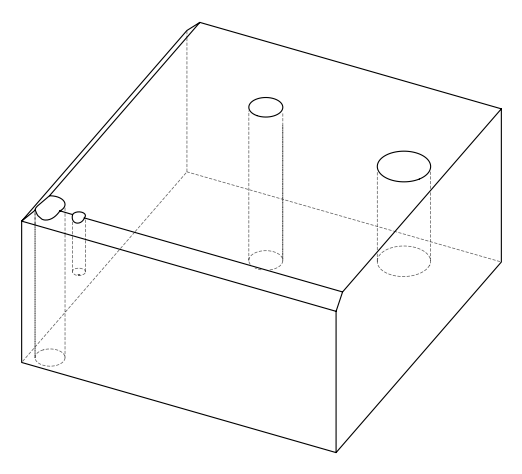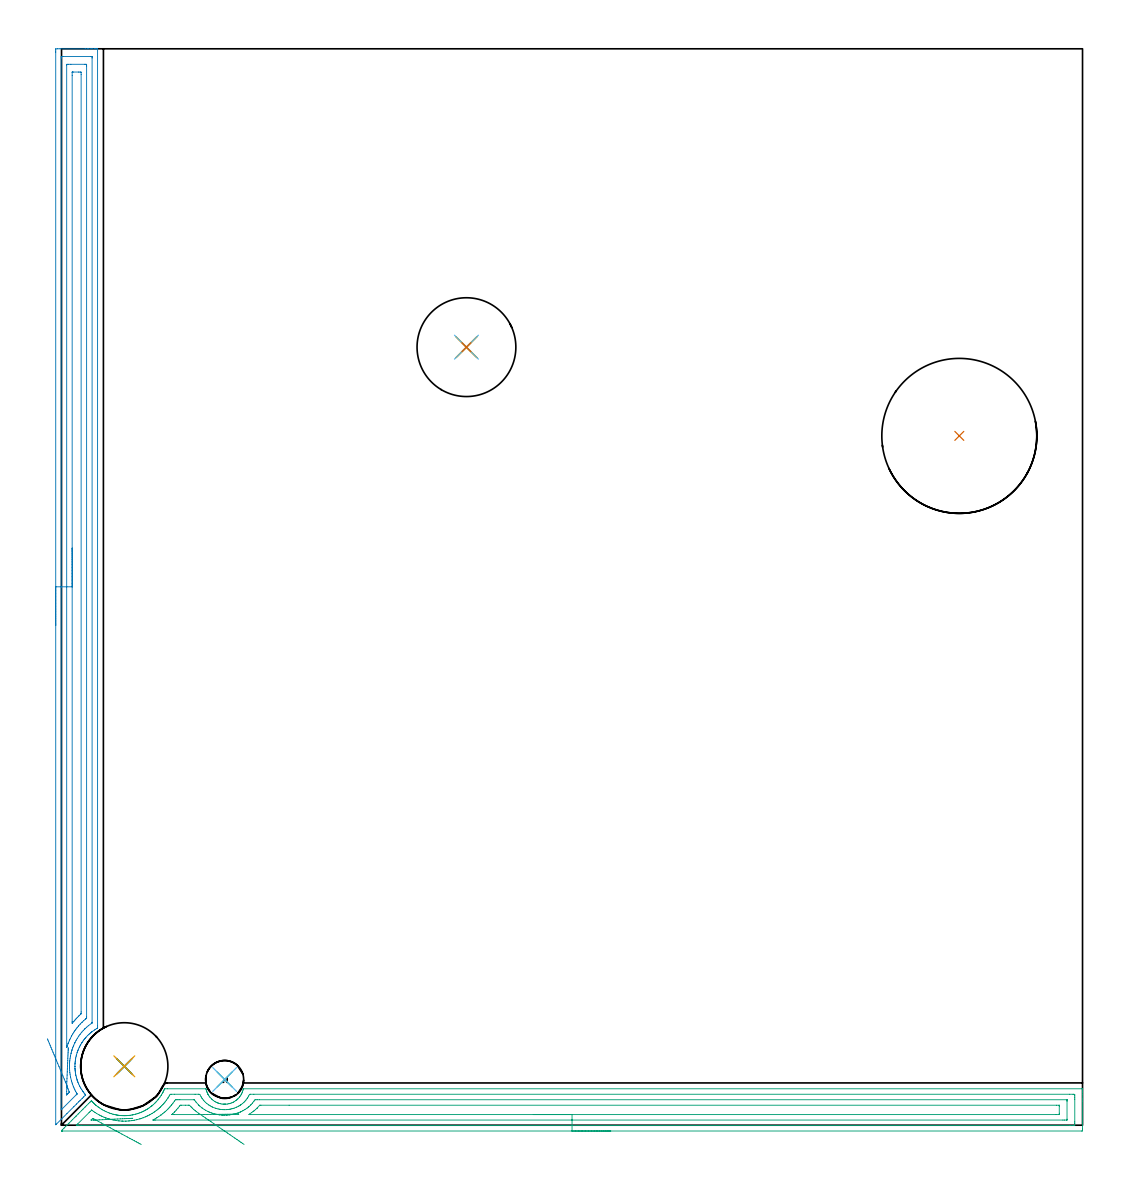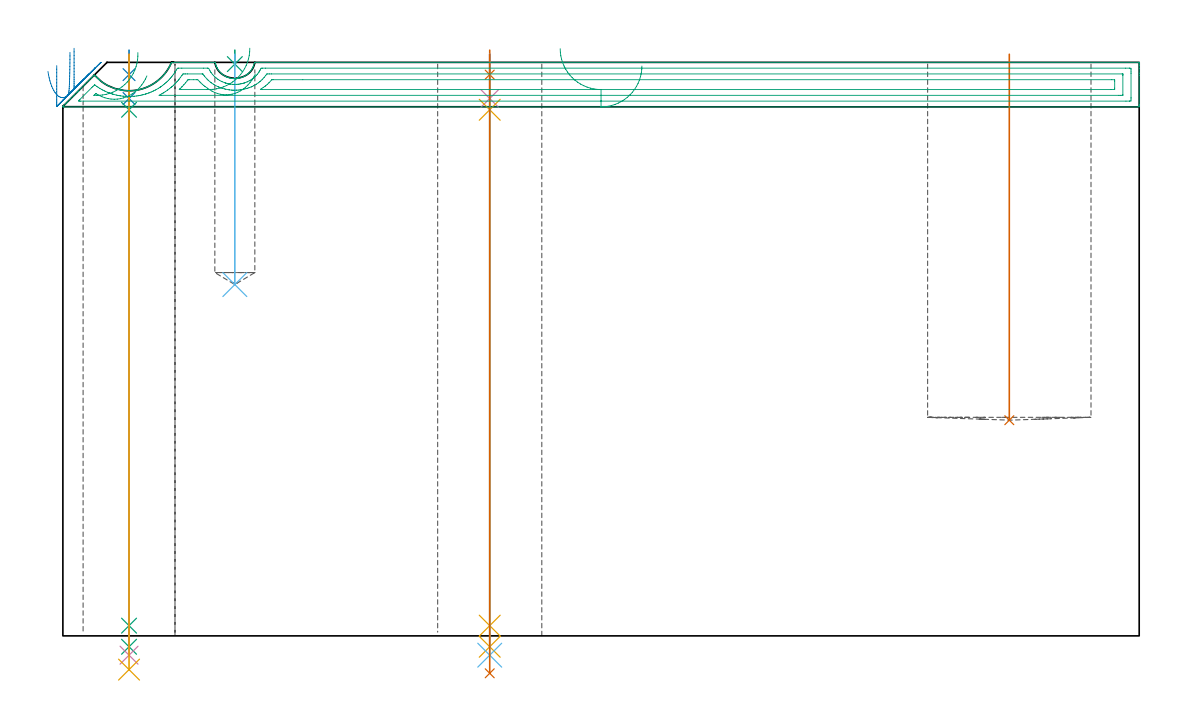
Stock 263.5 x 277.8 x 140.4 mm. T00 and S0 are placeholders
(PLAN: 15 operations, 11 tool changes, 21.9 min)
(1 SPOT_DRILL | STEP1HOLE | NXT0321_9005460120000 | 0.05 min | 184 mm3)
(2 SPOT_DRILL_1 | STEP1HOLE_1 | NXT0321_9005460120000 | 0.05 min | 183 mm3)
(3 SPOT_DRILL_2 | STEP1POCKET | NXT0321_9005460120000 | 0.03 min | 1 mm3)
(4 DRILL_BLIND_HOLE_INTO_CENTER | STEP1HOLE | NXT0301_030 | 0.04 min | 158 mm3)
(5 GUN_DRILL_THROUGH_HOLE | STEP1HOLE | UGT0307_001 | 0.63 min | 2574 mm3)
(6 SPADE_DRILL_TO_ENLARGE_THROUGH_HOLE | STEP1HOLE | UGT0306_005 | 0.59 min | 20242 mm3)
(7 DRILL_TO_ENLARGE_THROUGH_HOLE | STEP1HOLE | UGT0301_386 | 0.61 min | 48510 mm3)
(8 DRILL_BLIND_HOLE_INTO_CENTER_1 | STEP1HOLE_1 | NXT0301_030 | 0.04 min | 158 mm3)
(9 GUN_DRILL_THROUGH_HOLE_1 | STEP1HOLE_1 | UGT0307_001 | 0.62 min | 2571 mm3)
(10 SPADE_DRILL_TO_ENLARGE_THROUGH_HOLE_1 | STEP1HOLE_1 | UGT0306_005 | 0.59 min | 20240 mm3)
(11 DRILL_TO_ENLARGE_THROUGH_HOLE_1 | STEP1HOLE_1 | UGT0301_054 | 0.6 min | 32635 mm3)
(12 DRILL_BLIND_HOLE_INTO_CENTER_2 | STEP1POCKET | UGT0301_212 | 0.23 min | 3946 mm3)
(13 INDEXABLE_INSERT_DRILL_BLIND_HOLE_FROM_SOLID | STEP1POCKET_1 | NXT0302_035 | 0.36 min | 109462 mm3)
(14 AREA_MILL | FG_CHAMFER_SURFACE | UGT0205_001 | 8.94 min | 15999 mm3)
(15 AREA_MILL_1 | FG_CHAMFER_SURFACE_1 | UGT0205_001 | 8.55 min | 14899 mm3)
(TOOL NXT0321_9005460120000 | NC Spot Drill, 142deg, 12mm, Carbide, Uncoated | D12 PA142 FL30 Z2)
(TOOL NXT0301_030 | Carbide Drill 5.9mm [860.1-0590-018A1-MM 2214] | D5.9 PA140 FL28 Z2)
(TOOL UGT0307_001 | Gun Drill 5 mm | D5 PA130 FL24 Z1)
(TOOL UGT0306_005 | Spade Drill 14.5mm | D14.5 PA132 FL10 Z2)
(TOOL UGT0301_386 | Twist Drill 25.5 mm | D25.5 PA118 FL165 Z2)
(TOOL UGT0301_054 | Twist Drill 22.5 mm | D22.5 PA118 FL155 Z2)
(TOOL UGT0301_212 | Twist Drill 9.8 mm | D9.8 PA118 FL83 Z2)
(TOOL NXT0302_035 | Index. Insert Drill 40mm [880-D4000L40-05] | D40 PA176 FL200 Z2)
(TOOL UGT0205_001 | Chamfer Mill 20 x 3 x 45 deg. | D20 FL50 Z2)
(OP 1 SPOT_DRILL)
G17 G21 G94 G90
T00 M6
G54
G17 G0 G90 X104.5 Y200.8 S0 M3
G43 Z150.4 H0
G94 G81 G98 Z137.4 F250. R143.4
G80
M5
M2
(OP 2 SPOT_DRILL_1)
G17 G21 G94 G90
T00 M6
G54
G17 G0 G90 X16.2 Y15.2 S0 M3
G43 Z150.4 H0
G94 G81 G98 Z137.4 F250. R143.4
G80
M5
M2
(OP 3 SPOT_DRILL_2)
G17 G21 G94 G90
T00 M6
G54
G17 G0 G90 X42.1 Y11.8 S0 M3
G43 Z150.4 H0
G94 G81 G98 Z139.978 F250. R143.4
G80
M5
M2
(OP 4 DRILL_BLIND_HOLE_INTO_CENTER)
G17 G21 G94 G90
T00 M6
G54
G17 G0 G90 X104.5 Y200.8 S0 M3
G43 Z150.4 H1
G94 G81 G98 Z131.55 F250. R142.4
G80
M5
M2
(OP 5 GUN_DRILL_THROUGH_HOLE)
G17 G21 G94 G90
T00 M6
G54
G17 G0 G90 X104.5 Y200.8 M8
G43 Z150.4 H0
Z138.58
S716 M3
G94 G1 Z128.794 F125. M26
G4 X.084
Z2.5 F250.
G4 X.084
Z-2.666 F125.
G4 X.084
M5
M9
G0 Z138.58
Z150.4
M2
(OP 6 SPADE_DRILL_TO_ENLARGE_THROUGH_HOLE)
G17 G21 G94 G90
T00 M6
G54
G17 G0 G90 X104.5 Y200.8 S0 M3
G43 Z150.4 H0
G94 G73 G98 Z-4.728 F250. Q13.193 R142.4
G80
M5
M2
(OP 7 DRILL_TO_ENLARGE_THROUGH_HOLE)
G17 G21 G94 G90
T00 M6
G54
G17 G0 G90 X104.5 Y200.8 S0 M3
G43 Z150.4 H0
G94 G73 G98 Z-9.161 F250. Q24.927 R142.4
G80
M5
M2
(OP 8 DRILL_BLIND_HOLE_INTO_CENTER_1)
G17 G21 G94 G90
T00 M6
G54
G17 G0 G90 X16.2 Y15.2 S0 M3
G43 Z150.4 H1
G94 G81 G98 Z131.55 F250. R142.4
G80
M5
M2
(OP 9 GUN_DRILL_THROUGH_HOLE_1)
G17 G21 G94 G90
T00 M6
G54
G17 G0 G90 X16.2 Y15.2 M8
G43 Z150.4 H0
Z137.86
S716 M3
G94 G1 Z128.794 F125. M26
G4 X.084
Z2.5 F250.
G4 X.084
Z-2.666 F125.
G4 X.084
M5
M9
G0 Z137.86
Z150.4
M2
(OP 10 SPADE_DRILL_TO_ENLARGE_THROUGH_HOLE_1)
G17 G21 G94 G90
T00 M6
G54
G17 G0 G90 X16.2 Y15.2 S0 M3
G43 Z150.4 H0
G94 G73 G98 Z-4.728 F250. Q13.193 R142.4
G80
M5
M2
(OP 11 DRILL_TO_ENLARGE_THROUGH_HOLE_1)
G17 G21 G94 G90
T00 M6
G54
G17 G0 G90 X16.2 Y15.2 S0 M3
G43 Z150.4 H0
G94 G73 G98 Z-8.26 F250. Q21.237 R142.4
G80
M5
M2
(OP 12 DRILL_BLIND_HOLE_INTO_CENTER_2)
G17 G21 G94 G90
T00 M6
G54
G17 G0 G90 X42.1 Y11.8 S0 M3
G43 Z150.4 H0
G94 G81 G98 Z86. F250. R142.4
G80
M5
M2
(OP 13 INDEXABLE_INSERT_DRILL_BLIND_HOLE_FROM_SOLID)
G17 G21 G94 G90
T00 M6
G54
G17 G0 G90 X231.7 Y177.9 S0 M3
G43 Z150.4 H1
G94 G81 G98 Z52.8 F250. R142.4
G80
M5
M2
(OP 14 AREA_MILL)
G17 G21 G94 G90
T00 M6
G54
G17 G0 G90 X-1.5 Y128.95 S1061 M3
G43 Z150.4 H0
Z139.6
G94 G1 Y128.988 Z138.728 F250.
Y129.102 Z137.864
Y129.291 Z137.012
Y129.553 Z136.18
Y129.887 Z135.374
Y130.29 Z134.6
Y130.759 Z133.864
Y131.29 Z133.172
Y131.879 Z132.529
Y132.522 Z131.94
Y133.214 Z131.408
Y133.95 Z130.94
Y134.724 Z130.537
Y135.53 Z130.203
Y136.362 Z129.941
Y137.214 Z129.752
Y138.079 Z129.638
Y138.95 Z129.6
Y276.837
X-1.499 Y277.202 Z129.601
X-1.494 Y277.723 Z129.603
X-1.491 Y277.792 Z129.606
X-0.976 Y277.796 Z130.121
X-0.382 Y277.8 Z130.716
X6.117 Z137.21
X6.7 Z137.797
X7.003 Z138.099
X7.587 Z138.683
X7.89 Z138.985
X8.495 Z139.595
X8.776 Z139.876
X8.943 Z140.042
X9.274 Y277.792 Z140.365
X9.305 Y277.79 Z140.395
X9.3 Y277.651 Z140.4
Y25.664
X9.307 Y25.102 Z140.391
X9.264 Y25.053 Z140.356
X9.259 Y25.048 Z140.352
X9.223 Y25.028 Z140.322
X9.116 Y24.965 Z140.216
X8.732 Y24.721 Z139.83
X8.485 Y24.565 Z139.584
X7.95 Y24.186 Z139.049
X7.89 Y24.143 Z138.987
X7.823 Y24.097 Z138.922
X7.787 Y24.071 Z138.886
X7.604 Y23.925 Z138.703
X7.563 Y23.889 Z138.662
X7.446 Y23.787 Z138.542
X7.235 Y23.605 Z138.335
X7.181 Y23.558 Z138.281
X7.003 Y23.393 Z138.102
X6.77 Y23.177 Z137.869
X6.723 Y23.128 Z137.822
X6.337 Y22.711 Z137.436
X6.198 Y22.551 Z137.296
X6.117 Y22.457 Z137.214
X5.964 Y22.283 Z137.063
X5.841 Y22.13 Z136.941
X5.824 Y22.108 Z136.924
X5.57 Y21.763 Z136.669
X5.311 Y21.389 Z136.411
X5.23 Y21.257 Z136.329
X4.959 Y20.82 Z136.059
X4.908 Y20.728 Z136.008
X4.78 Y20.495 Z135.879
X4.695 Y20.321 Z135.791
X4.558 Y20.05 Z135.657
X4.353 Y19.601 Z135.451
X4.284 Y19.429 Z135.38
X4.212 Y19.254 Z135.309
X4.192 Y19.201 Z135.289
X4.111 Y18.983 Z135.205
X4.079 Y18.904 Z135.176
X4.048 Y18.81 Z135.147
X4.015 Y18.707 Z135.114
X3.88 Y18.253 Z134.98
X3.8 Y17.94 Z134.895
X3.766 Y17.813 Z134.863
X3.669 Y17.367 Z134.766
X3.633 Y17.165 Z134.731
X3.591 Y16.919 Z134.686
X3.57 Y16.754 Z134.662
X3.53 Y16.473 Z134.626
X3.493 Y16.079 Z134.589
X3.488 Y16.025 Z134.584
X3.481 Y15.862 Z134.571
X3.463 Y15.578 Z134.56
X3.457 Y15.172 Z134.553
X3.456 Y15.131
X3.457 Y15.1 Z134.554
X3.469 Y14.684 Z134.563
X3.475 Y14.601 Z134.566
X3.487 Y14.384 Z134.585
X3.498 Y14.237 Z134.594
X3.515 Y14.078 Z134.61
X3.545 Y13.79 Z134.641
X3.567 Y13.641 Z134.663
X3.611 Y13.343 Z134.707
X3.641 Y13.186 Z134.736
X3.687 Y12.937 Z134.785
X3.695 Y12.895 Z134.793
X3.807 Y12.434 Z134.903
X3.847 Y12.294 Z134.944
X3.9 Y12.117 Z134.993
X3.978 Y11.848 Z135.07
X4.032 Y11.649 Z135.131
X4.048 Y11.594 Z135.147
X4.059 Y11.555 Z135.158
X4.079 Y11.496 Z135.176
X4.116 Y11.402 Z135.211
X4.207 Y11.162 Z135.304
X4.24 Y11.076 Z135.336
X4.411 Y10.661 Z135.51
X4.624 Y10.212 Z135.722
X4.7 Y10.064 Z135.797
X4.852 Y9.767 Z135.951
X4.959 Y9.579 Z136.059
X5.216 Y9.172 Z136.316
X5.404 Y8.873 Z136.504
X5.525 Y8.7 Z136.625
X5.618 Y8.568 Z136.716
X5.842 Y8.271 Z136.939
X5.954 Y8.131 Z137.053
X5.993 Y8.082 Z137.093
X6.078 Y7.979 Z137.175
X6.117 Y7.933 Z137.213
X6.145 Y7.9 Z137.238
X6.196 Y7.834 Z137.296
X6.207 Y7.817 Z137.306
Y7.815
X6.198 Y7.798 Z137.298
X5.687 Y7.287 Z136.787
X5.344 Y6.942 Z136.44
X4.779 Y6.379 Z135.879
X4.452 Y6.05 Z135.548
X3.871 Y5.471 Z134.97
X3.161 Y4.761 Z134.261
X1.388 Y2.988 Z132.487
X-0.009 Y1.59 Z131.09
X-1.347 Y0.253 Z129.751
X-1.42 Y0.182 Z129.678
X-1.491 Y0.114 Z129.605
X-1.498 Y0.213 Z129.602
X-1.499 Y0.253 Z129.601
X-1.5 Y138.95 Z129.6
X-0.086 Z131.014
Y275.414
X-0.084 Y275.64 Z131.016
X-0.081 Y275.75 Z131.019
X-0.079 Y275.774 Z131.021
X-0.068 Y275.79 Z131.032
X0.037 Y275.793 Z131.137
X0.418 Y275.799 Z131.518
X7.51 Z138.61
X7.75 Y275.796 Z138.85
X7.841 Y275.793 Z138.941
X7.875 Y275.79 Z138.975
X7.879 Y275.748 Z138.979
X7.882 Y275.64 Z138.982
X7.886 Y275.422 Z138.986
Y26.565
X7.882 Y26.454 Z138.982
X7.879 Y26.401 Z138.979
X7.874 Y26.379 Z138.974
X7.848 Y26.358 Z138.948
X7.674 Y26.229 Z138.774
X6.966 Y25.711 Z138.066
X6.919 Y25.673 Z138.019
X6.492 Y25.296 Z137.592
X6.117 Y24.959 Z137.217
X6.025 Y24.873 Z137.125
X5.931 Y24.781 Z137.031
X5.594 Y24.415 Z136.694
X5.23 Y24.015 Z136.33
X5.171 Y23.948 Z136.271
X5.122 Y23.889 Z136.222
X4.78 Y23.449 Z135.88
X4.447 Y22.997 Z135.547
X4.404 Y22.936 Z135.504
X4.343 Y22.844 Z135.443
X4.06 Y22.391 Z135.16
X3.885 Y22.105 Z134.985
X3.731 Y21.829 Z134.831
X3.457 Y21.311 Z134.557
X3.424 Y21.246 Z134.524
X3.409 Y21.213 Z134.509
X3.148 Y20.632 Z134.248
X3.021 Y20.321 Z134.121
X2.895 Y19.995 Z133.995
X2.698 Y19.429 Z133.798
X2.68 Y19.374 Z133.78
X2.667 Y19.332 Z133.767
X2.57 Y19.003 Z133.67
X2.474 Y18.634 Z133.574
X2.451 Y18.537 Z133.551
X2.313 Y17.905 Z133.413
X2.266 Y17.645 Z133.366
X2.185 Y17.141 Z133.285
X2.135 Y16.754 Z133.235
X2.096 Y16.339 Z133.196
X2.065 Y15.862 Z133.165
X2.048 Y15.569 Z133.148
X2.047 Y15.533 Z133.147
X2.046 Y15.496 Z133.146
X2.051 Y14.97 Z133.151
X2.06 Y14.591 Z133.16
X2.093 Y14.078 Z133.193
X2.138 Y13.62 Z133.238
X2.195 Y13.186 Z133.295
X2.299 Y12.567 Z133.399
X2.352 Y12.294 Z133.452
X2.57 Y11.42 Z133.67
X2.576 Y11.399 Z133.676
X2.733 Y10.881 Z133.833
X2.855 Y10.51 Z133.955
X3.03 Y10.047 Z134.13
X3.212 Y9.618 Z134.312
X3.457 Y9.096 Z134.557
X3.646 Y8.726 Z134.746
X3.864 Y8.317 Z134.964
X3.996 Y8.086 Z135.096
X4.004 Y8.064 Z135.104
X3.997 Y8.054 Z135.097
X3.97 Y8.024 Z135.07
X3.784 Y7.834 Z134.884
X0.063 Y4.113 Z131.163
X-0.028 Y4.025 Z131.072
X-0.053 Y4.002 Z131.047
X-0.072 Y3.988 Z131.028
X-0.079 Y4.052 Z131.021
X-0.086 Y4.266 Z131.014
Y138.95
X1.328 Z132.428
X1.329 Y273.634 Z132.429
X1.33 Y273.723 Z132.43
X1.333 Y273.767 Z132.433
X1.334 Y273.782 Z132.434
X1.354 Y273.79 Z132.454
X1.521 Y273.798 Z132.621
X1.684 Y273.799 Z132.784
X2.405 Y273.8 Z133.505
X5.952 Z137.052
X6.117 Y273.799 Z137.217
X6.282 Y273.796 Z137.382
X6.391 Y273.792 Z137.491
X6.465 Y273.786 Z137.565
X6.467 Y273.752 Z137.567
X6.469 Y273.634 Z137.569
X6.471 Y273.277 Z137.571
Y27.992
X6.469 Y27.724 Z137.569
X6.467 Y27.658 Z137.567
X6.465 Y27.628 Z137.565
X6.452 Y27.602 Z137.552
X6.275 Y27.457 Z137.375
X6.188 Y27.385 Z137.288
X6.117 Y27.323 Z137.217
X5.716 Y26.968 Z136.816
X5.265 Y26.565 Z136.365
X5.247 Y26.548 Z136.347
X5.23 Y26.53 Z136.33
X4.816 Y26.089 Z135.916
X4.431 Y25.673 Z135.531
X4.39 Y25.626 Z135.49
X4.343 Y25.571 Z135.443
X3.992 Y25.135 Z135.092
X3.716 Y24.781 Z134.816
X3.606 Y24.631 Z134.706
X3.457 Y24.419 Z134.557
X3.245 Y24.102 Z134.345
X3.108 Y23.889 Z134.208
X2.902 Y23.555 Z134.002
X2.574 Y22.997 Z133.674
X2.57 Y22.989 Z133.67
X2.277 Y22.4 Z133.377
X2.138 Y22.105 Z133.238
X1.995 Y21.792 Z133.095
X1.748 Y21.213 Z132.848
X1.729 Y21.167 Z132.829
X1.684 Y21.047 Z132.784
X1.496 Y20.51 Z132.596
X1.43 Y20.321 Z132.53
X1.405 Y20.246 Z132.505
X1.392 Y20.21 Z132.492
X1.364 Y20.134 Z132.464
X1.335 Y20.058 Z132.435
X1.329 Y20.398 Z132.429
X1.328 Y138.95 Z132.428
X2.743 Z133.843
Y270.958
X2.747 Y271.672 Z133.847
X2.75 Y271.776 Z133.85
X2.755 Y271.791 Z133.855
X2.777 Y271.794 Z133.877
X2.829 Y271.797 Z133.929
X3.038 Y271.799 Z134.138
X4.393 Y271.8 Z135.493
X4.779 Y271.794 Z135.879
X4.971 Y271.79 Z136.071
X5.05 Y271.78 Z136.15
X5.052 Y271.718 Z136.152
X5.056 Y271.133 Z136.156
X5.057 Y29.241 Z136.157
X5.053 Y28.882 Z136.153
X5.05 Y28.793 Z136.15
X5.046 Y28.756 Z136.146
X5.023 Y28.732 Z136.123
X4.934 Y28.647 Z136.034
X4.613 Y28.349 Z135.713
X4.475 Y28.217 Z135.575
X4.343 Y28.085 Z135.443
X4.037 Y27.765 Z135.137
X3.749 Y27.457 Z134.849
X3.611 Y27.302 Z134.711
X3.457 Y27.124 Z134.557
X3.203 Y26.82 Z134.303
X2.803 Y26.331 Z133.903
X2.749 Y26.269 Z133.849
X2.746 Y26.388 Z133.846
X2.744 Y26.565 Z133.844
X2.743 Y26.775 Z133.843
Y138.95
Y139.822 Z133.881
Y140.687 Z133.995
Y141.538 Z134.183
Y142.37 Z134.446
Y143.176 Z134.78
Y143.95 Z135.182
Y144.686 Z135.651
Y145.378 Z136.182
Y146.021 Z136.772
Y146.611 Z137.415
Y147.142 Z138.107
Y147.61 Z138.843
Y148.013 Z139.616
Y148.347 Z140.422
Y148.609 Z141.254
Y148.798 Z142.106
Y148.912 Z142.971
Y148.95 Z143.843
G0 Z150.4
X-3.649 Y22.304
Z138.168
G1 X-3.514 Y21.982 Z137.369
X-3.354 Y21.597 Z136.603
X-3.168 Y21.152 Z135.876
X-2.958 Y20.65 Z135.194
X-2.726 Y20.095 Z134.562
X-2.474 Y19.491 Z133.985
X-2.203 Y18.844 Z133.467
X-1.916 Y18.157 Z133.012
X-1.615 Y17.436 Z132.624
X-1.302 Y16.686 Z132.305
X-0.98 Y15.914 Z132.059
X-0.65 Y15.125 Z131.886
X-0.316 Y14.325 Z131.788
X0.02 Y13.521 Z131.767
X0.356 Y12.717 Z131.821
X0.689 Y11.921 Z131.951
X1.015 Y11.139 Z132.156
X1.334 Y10.376 Z132.434
X1.342 Y10.358 Z132.442
X1.383 Y10.233 Z132.483
X1.467 Y9.968 Z132.567
X1.531 Y9.771 Z132.631
X1.586 Y9.618 Z132.686
X1.684 Y9.356 Z132.784
X1.934 Y8.726 Z133.034
X1.973 Y8.627 Z133.073
X2.012 Y8.525 Z133.112
X1.951 Y8.461 Z133.051
X1.684 Y8.185 Z132.784
X1.509 Y8.009 Z132.609
X1.334 Y7.834 Z132.434
X1.333 Z132.433
X1.331 Z132.431
X1.33 Y7.84 Z132.43
X1.329 Y8.191 Z132.429
X1.328 Y8.726 Z132.428
Y9.789
X1.329 Y9.975 Z132.429
X1.33 Y10.213 Z132.43
X1.333 Y10.353 Z132.433
X1.334 Y10.376 Z132.434
X1.371 Y11.244 Z132.509
X1.407 Y12.103 Z132.659
X1.442 Y12.945 Z132.883
X1.477 Y13.765 Z133.181
X1.51 Y14.555 Z133.548
X1.542 Y15.311 Z133.983
X1.572 Y16.025 Z134.482
X1.6 Y16.694 Z135.042
X1.626 Y17.311 Z135.658
X1.65 Y17.873 Z136.325
X1.671 Y18.374 Z137.039
X1.689 Y18.811 Z137.794
X1.705 Y19.18 Z138.584
X1.718 Y19.48 Z139.403
X1.727 Y19.707 Z140.245
X1.734 Y19.859 Z141.104
X1.737 Y19.937 Z141.973
Y19.938 Z142.846
G0 Z150.4
M5
M2
(OP 15 AREA_MILL_1)
G17 G21 G94 G90
T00 M6
G54
G17 G0 G90 X141.753 Y-1.5 S1061 M3
G43 Z150.4 H0
Z139.5
G94 G1 X141.715 Z138.628 F250.
X141.602 Z137.764
X141.413 Z136.912
X141.15 Z136.08
X140.817 Z135.274
X140.414 Z134.5
X139.945 Z133.764
X139.414 Z133.072
X138.825 Z132.429
X138.181 Z131.84
X137.489 Z131.308
X136.753 Z130.84
X135.98 Z130.437
X135.174 Z130.103
X134.342 Z129.841
X133.49 Z129.652
X132.625 Z129.538
X131.753 Z129.5
X0.27
X0.155 Y-1.499 Z129.501
X0.099 Y-1.497 Z129.503
X0.016 Y-1.492 Z129.506
X0.013 Y-1.479 Z129.52
X0.01 Y-1.398 Z129.6
X0.021 Y-1.385 Z129.614
X0.155 Y-1.245 Z129.754
X0.601 Y-0.797 Z130.2
X0.754 Y-0.644 Z130.351
X1.047 Y-0.352 Z130.648
X1.643 Y0.245 Z131.24
X1.94 Y0.54 Z131.54
X2.532 Y1.134 Z132.13
X2.828 Y1.428 Z132.428
X3.421 Y2.023 Z133.019
X3.711 Y2.311 Z133.311
X3.724 Y2.324 Z133.324
X4.31 Y2.913 Z133.908
X4.638 Y3.238 Z134.238
X5.2 Y3.802 Z134.798
X5.539 Y4.14 Z135.139
X6.089 Y4.691 Z135.687
X6.441 Y5.041 Z136.041
X6.978 Y5.58 Z136.576
X7.342 Y5.942 Z136.942
X7.579 Y6.173 Z137.172
X7.667 Y6.256 Z137.255
X7.736 Y6.285 Z137.285
X7.739
X7.844 Y6.173 Z137.169
X7.886 Y6.126 Z137.123
X7.932 Y6.077 Z137.076
X8.036 Y5.967 Z136.966
X8.106 Y5.894 Z136.89
X8.333 Y5.669 Z136.668
X8.425 Y5.58 Z136.576
X8.438 Y5.567 Z136.563
X8.526 Y5.484 Z136.484
X8.631 Y5.387 Z136.386
X8.744 Y5.284 Z136.28
X8.781 Y5.249 Z136.246
X8.89 Y5.155 Z136.155
X8.928 Y5.122 Z136.122
X9.062 Y5.009 Z136.007
X9.365 Y4.771 Z135.769
X9.473 Y4.691 Z135.69
X9.675 Y4.542 Z135.541
X9.969 Y4.347 Z135.345
X10.303 Y4.125 Z135.123
X10.569 Y3.964 Z134.963
X11.014 Y3.724 Z134.723
X11.307 Y3.581 Z134.577
X11.464 Y3.504 Z134.501
X12.068 Y3.241 Z134.239
X12.358 Y3.131 Z134.13
X12.646 Y3.035 Z134.033
X12.804 Y2.982 Z133.98
X13.252 Y2.849 Z133.848
X13.373 Y2.819 Z133.818
X13.698 Y2.738 Z133.737
X13.984 Y2.679 Z133.677
X14.147 Y2.645 Z133.644
X14.316 Y2.616 Z133.616
X14.43 Y2.599 Z133.595
X14.593 Y2.572 Z133.569
X14.626 Y2.568 Z133.565
X14.876 Y2.537 Z133.532
X15.041 Y2.516 Z133.512
X15.488 Y2.477 Z133.476
X15.572 Y2.474 Z133.472
X15.768 Y2.468 Z133.458
X15.859 Y2.464 Z133.453
X15.935 Y2.46 Z133.452
X16.179 Y2.459
X16.195 Z133.451
X16.27 Z133.454
X16.438 Y2.458
X16.66 Y2.469 Z133.459
X16.829 Y2.473 Z133.47
X16.881 Y2.477 Z133.475
X17.277 Y2.509 Z133.506
X17.553 Y2.542 Z133.537
X17.724 Y2.561 Z133.558
X18.172 Y2.632 Z133.629
X18.31 Y2.66 Z133.656
X18.445 Y2.688 Z133.681
X18.618 Y2.722 Z133.717
X19.066 Y2.829 Z133.828
X19.183 Y2.862 Z133.861
X19.512 Y2.955 Z133.955
X19.783 Y3.045 Z134.044
X19.925 Y3.092 Z134.091
X20.205 Y3.193 Z134.193
X20.334 Y3.24 Z134.24
X20.407 Y3.269 Z134.269
X20.675 Y3.387 Z134.387
X20.856 Y3.467 Z134.466
X20.937 Y3.505 Z134.505
X21.121 Y3.595 Z134.591
X21.301 Y3.68 Z134.678
X21.703 Y3.895 Z134.895
X21.739 Y3.916 Z134.916
X22.1 Y4.124 Z135.124
X22.195 Y4.183 Z135.182
X22.459 Y4.362 Z135.361
X22.647 Y4.489 Z135.489
X23.09 Y4.811 Z135.811
X23.109 Y4.826 Z135.826
X23.311 Y4.987 Z135.986
X23.338 Y5.009 Z136.007
X23.422 Y5.081 Z136.08
X23.665 Y5.291 Z136.29
X23.984 Y5.583 Z136.581
X24.147 Y5.748 Z136.748
X24.289 Y5.892 Z136.891
X24.321 Y5.928 Z136.927
X24.54 Y6.173 Z137.169
X24.878 Y6.549 Z137.546
X24.957 Y6.647 Z137.645
X25.061 Y6.777 Z137.775
X25.382 Y7.214 Z138.214
X25.687 Y7.66 Z138.66
X25.773 Y7.794 Z138.794
X25.988 Y8.167 Z139.166
X26.068 Y8.314 Z139.313
X26.111 Y8.396 Z139.392
X26.177 Y8.516 Z139.516
X26.192 Y8.544 Z139.544
X26.257 Y8.678 Z139.678
X26.336 Y8.84 Z139.836
X26.408 Y8.986 Z139.984
X26.474 Y9.132 Z140.131
X26.548 Y9.295 Z140.293
X26.572 Y9.345 Z140.342
X26.604 Y9.395 Z140.391
X26.667 Y9.402 Z140.398
X27.366 Y9.4 Z140.4
X37.18
X37.275 Y9.395 Z140.391
X37.31 Y9.28 Z140.278
X37.371 Y9.04 Z140.04
X37.399 Y8.928 Z139.928
X37.478 Y8.709 Z139.708
X37.537 Y8.545 Z139.543
X37.604 Y8.396 Z139.391
X37.667 Y8.255 Z139.253
X37.738 Y8.096 Z139.095
X37.775 Y8.029 Z139.028
X37.819 Y7.951 Z138.948
X37.849 Y7.896 Z138.895
X37.98 Y7.66 Z138.66
X38.129 Y7.436 Z138.436
X38.293 Y7.221 Z138.22
X38.707 Y6.777 Z137.775
X38.881 Y6.618 Z137.615
X38.939 Y6.565 Z137.563
X39.188 Y6.366 Z137.365
X39.57 Y6.118 Z137.116
X39.857 Y5.956 Z136.952
X39.966 Y5.893 Z136.891
X40.001 Y5.877 Z136.875
X40.082 Y5.84 Z136.839
X40.206 Y5.793 Z136.792
X40.303 Y5.758 Z136.753
X40.437 Y5.706 Z136.703
X40.525 Y5.673 Z136.67
X40.869 Y5.575 Z136.57
X40.976 Y5.543 Z136.54
X41.422 Y5.458 Z136.456
X41.79 Y5.427 Z136.416
X41.871 Y5.418 Z136.41
X41.878
X41.938 Y5.419 Z136.407
X42.006 Y5.42 Z136.403
X42.087
X42.15 Y5.419 Z136.406
X42.152
X42.236
X42.296 Y5.418 Z136.409
X42.318
X42.385 Y5.425 Z136.414
X42.765 Y5.456 Z136.453
X43.214 Y5.541 Z136.538
X43.286 Y5.562 Z136.557
X43.659 Y5.663 Z136.662
X43.95 Y5.769 Z136.769
X44.233 Y5.893 Z136.891
X44.318 Y5.94 Z136.936
X44.554 Y6.069 Z137.067
X45.015 Y6.373 Z137.371
X45.236 Y6.542 Z137.54
X45.323 Y6.618 Z137.614
X45.448 Y6.725 Z137.722
X45.501 Y6.778 Z137.774
X45.883 Y7.203 Z138.202
X46.047 Y7.425 Z138.425
X46.221 Y7.66 Z138.66
X46.342 Y7.853 Z138.852
X46.392 Y7.951 Z138.95
X46.515 Y8.195 Z139.194
X46.6 Y8.396 Z139.395
X46.663 Y8.544 Z139.543
X46.831 Y9.054 Z140.053
X46.882 Y9.259 Z140.255
X46.908 Y9.35 Z140.344
X46.926 Y9.396 Z140.39
X46.994 Y9.4 Z140.4
X263.345
X263.49 Y9.397 Z140.388
X263.492 Y9.362 Z140.353
X263.5 Y9.01 Z140.009
Y8.571 Z139.57
Y7.951 Z138.946
Y6.752 Z137.749
Y6.173 Z137.167
Y-0.94 Z130.057
X263.497 Y-1.233 Z129.764
X263.49 Y-1.492 Z129.506
X263.23 Y-1.499 Z129.499
X131.753 Y-1.5 Z129.5
Y-0.086 Z130.914
X5.097
X4.203 Y-0.084 Z130.916
X4.17 Y-0.082 Z130.918
X3.81 Y-0.051 Z130.949
X3.987 Y0.132 Z131.132
X4.17 Y0.32 Z131.32
X7.101 Y3.252 Z134.252
X7.357 Y3.505 Z134.505
X7.739 Y3.881 Z134.881
X7.766 Y3.901 Z134.901
X7.789 Y3.886 Z134.886
X7.851 Y3.844 Z134.844
X7.984 Y3.749 Z134.749
X8.327 Y3.505 Z134.505
X8.631 Y3.301 Z134.301
X9.048 Y3.032 Z134.032
X9.523 Y2.758 Z133.758
X9.781 Y2.616 Z133.616
X10.205 Y2.407 Z133.407
X10.415 Y2.306 Z133.306
X10.975 Y2.058 Z133.058
X11.307 Y1.925 Z132.925
X11.366 Y1.903 Z132.903
X11.413 Y1.885 Z132.885
X11.452 Y1.872 Z132.872
X11.881 Y1.727 Z132.727
X12.123 Y1.651 Z132.651
X12.2 Y1.628 Z132.628
X12.338 Y1.589 Z132.589
X13.092 Y1.397 Z132.397
X13.511 Y1.309 Z132.309
X13.984 Y1.225 Z132.225
X14.164 Y1.196 Z132.196
X14.733 Y1.124 Z132.124
X14.876 Y1.11 Z132.11
X15.545 Y1.061 Z132.061
X15.768 Y1.047 Z132.047
X15.812 Y1.045 Z132.045
X15.834
X16.515 Y1.05 Z132.05
X16.66 Y1.055 Z132.055
X17.297 Y1.093 Z132.093
X17.553 Y1.114 Z132.114
X18.103 Y1.178 Z132.178
X18.445 Y1.232 Z132.232
X18.866 Y1.307 Z132.307
X19.337 Y1.406 Z132.406
X19.596 Y1.469 Z132.469
X20.229 Y1.638 Z132.638
X20.298 Y1.658 Z132.658
X20.516 Y1.727 Z132.727
X21.031 Y1.907 Z132.907
X21.121 Y1.941 Z132.941
X21.602 Y2.138 Z133.138
X22.013 Y2.321 Z133.321
X22.214 Y2.416 Z133.416
X22.621 Y2.616 Z133.616
X22.846 Y2.735 Z133.735
X22.906 Y2.768 Z133.768
X23.371 Y3.041 Z134.041
X23.798 Y3.314 Z134.314
X23.913 Y3.391 Z134.391
X24.077 Y3.505 Z134.505
X24.429 Y3.765 Z134.765
X24.69 Y3.963 Z134.963
X24.927 Y4.158 Z135.158
X25.204 Y4.395 Z135.395
X25.403 Y4.573 Z135.573
X25.582 Y4.74 Z135.74
X25.851 Y5.016 Z136.016
X26.106 Y5.284 Z136.284
X26.282 Y5.476 Z136.476
X26.474 Y5.692 Z136.692
X26.692 Y5.956 Z136.956
X26.861 Y6.173 Z137.173
X27.075 Y6.463 Z137.463
X27.366 Y6.869 Z137.869
X27.444 Y6.985 Z137.985
X27.493 Y7.062 Z138.062
X27.779 Y7.54 Z138.54
X28.024 Y7.951 Z138.951
X28.229 Y7.981 Z138.981
X28.259 Y7.982 Z138.982
X29.116 Y7.986 Z138.986
X34.469
X35.364 Y7.983 Z138.983
X35.396 Y7.981 Z138.981
X35.694 Y7.951 Z138.951
X36.012 Y7.337 Z138.337
X36.178 Y7.062 Z138.062
X36.288 Y6.891 Z137.891
X36.601 Y6.48 Z137.48
X36.885 Y6.173 Z137.173
X37.18 Y5.871 Z136.871
X37.495 Y5.595 Z136.595
X37.91 Y5.284 Z136.284
X38.072 Y5.175 Z136.175
X38.371 Y4.986 Z135.986
X38.792 Y4.756 Z135.756
X38.965 Y4.674 Z135.674
X39.681 Y4.395 Z135.395
X39.857 Y4.339 Z135.339
X39.936 Y4.315 Z135.315
X40.411 Y4.192 Z135.192
X40.749 Y4.128 Z135.128
X41.073 Y4.071 Z135.071
X41.641 Y4.016 Z135.016
X42.033 Y4.004 Z135.004
X42.533 Y4.015 Z135.015
X42.883 Y4.046 Z135.046
X43.142 Y4.073 Z135.073
X43.425 Y4.123 Z135.123
X43.655 Y4.166 Z135.166
X43.953 Y4.233 Z135.233
X44.318 Y4.328 Z135.328
X44.369 Y4.343 Z135.343
X44.532 Y4.395 Z135.395
X45.098 Y4.616 Z135.616
X45.21 Y4.665 Z135.665
X45.622 Y4.873 Z135.873
X45.807 Y4.975 Z135.975
X46.102 Y5.158 Z136.158
X46.178 Y5.208 Z136.208
X46.288 Y5.284 Z136.284
X46.694 Y5.583 Z136.583
X46.994 Y5.837 Z136.837
X47.164 Y6.003 Z137.003
X47.319 Y6.173 Z137.173
X47.585 Y6.473 Z137.473
X47.886 Y6.863 Z137.863
X47.969 Y6.979 Z137.979
X48.024 Y7.062 Z138.062
X48.2 Y7.348 Z138.348
X48.3 Y7.539 Z138.539
X48.511 Y7.951 Z138.951
X48.748 Y7.981 Z138.981
X48.778 Y7.983 Z138.983
X49.636 Y7.986 Z138.986
X260.187
X261.082 Y7.984 Z138.984
X261.114 Y7.982 Z138.982
X261.49 Y7.951 Z138.951
X261.497 Y7.57 Z138.57
X261.499 Y7.062 Z138.062
X261.5 Y6.678 Z137.678
X261.499 Y0.838 Z131.838
X261.498 Y0.456 Z131.456
X261.49 Y-0.051 Z130.949
X261.145 Y-0.082 Z130.918
X261.114 Y-0.084 Z130.916
X260.257 Y-0.086 Z130.914
X131.753
Y1.328 Z132.328
X24.197 Y1.329 Z132.329
X23.909 Y1.33 Z132.33
X23.798 Y1.331 Z132.331
X23.558 Y1.335 Z132.335
X24.265 Y1.727 Z132.727
X24.534 Y1.883 Z132.883
X24.69 Y1.977 Z132.977
X25.077 Y2.23 Z133.23
X25.582 Y2.567 Z133.567
X25.611 Y2.588 Z133.588
X25.649 Y2.616 Z133.616
X26.116 Y2.973 Z133.973
X26.474 Y3.258 Z134.258
X26.609 Y3.371 Z134.371
X26.76 Y3.505 Z134.505
X27.075 Y3.796 Z134.796
X27.366 Y4.074 Z135.074
X27.525 Y4.236 Z135.236
X27.674 Y4.395 Z135.395
X27.952 Y4.7 Z135.7
X28.259 Y5.044 Z136.044
X28.368 Y5.175 Z136.175
X28.454 Y5.284 Z136.284
X28.753 Y5.681 Z136.681
X29.112 Y6.173 Z137.173
X29.151 Y6.227 Z137.227
X29.403 Y6.564 Z137.564
X29.647 Y6.568 Z137.568
X30.043 Y6.57 Z137.57
X30.535 Y6.571 Z137.571
X34.104
X34.204 Y6.569 Z137.569
X34.253 Y6.567 Z137.567
X34.272 Y6.565 Z137.565
X34.556 Y6.173 Z137.173
X34.712 Y5.965 Z136.965
X35.319 Y5.284 Z136.284
X35.396 Y5.2 Z136.2
X35.49 Y5.11 Z136.11
X35.652 Y4.958 Z135.958
X36.151 Y4.532 Z135.532
X36.288 Y4.429 Z135.429
X36.338 Y4.395 Z135.395
X36.845 Y4.059 Z135.059
X37.18 Y3.856 Z134.856
X37.837 Y3.505 Z134.505
X38.072 Y3.405 Z134.405
X38.245 Y3.334 Z134.334
X38.697 Y3.165 Z134.165
X38.965 Y3.076 Z134.076
X39.566 Y2.906 Z133.906
X39.857 Y2.833 Z133.833
X40.684 Y2.681 Z133.681
X40.749 Y2.672 Z133.672
X41.287 Y2.616 Z133.616
X41.641 Y2.595 Z133.595
X41.663 Y2.594 Z133.594
X42.103 Y2.591 Z133.591
X42.533 Y2.594 Z133.594
X42.555
X42.911 Y2.616 Z133.616
X43.378 Y2.664 Z133.664
X43.425 Y2.67 Z133.67
X44.139 Y2.794 Z133.794
X44.318 Y2.831 Z133.831
X44.86 Y2.965 Z133.965
X45.21 Y3.064 Z134.064
X45.541 Y3.176 Z134.176
X46.102 Y3.39 Z134.39
X46.183 Y3.424 Z134.424
X46.361 Y3.505 Z134.505
X46.779 Y3.719 Z134.719
X46.994 Y3.836 Z134.836
X47.34 Y4.049 Z135.049
X47.886 Y4.411 Z135.411
X48.199 Y4.651 Z135.651
X48.373 Y4.799 Z135.799
X48.778 Y5.168 Z136.168
X48.889 Y5.284 Z136.284
X49.257 Y5.696 Z136.696
X49.671 Y6.221 Z137.221
X49.923 Y6.564 Z137.564
X50.166 Y6.568 Z137.568
X50.563 Y6.57 Z137.57
X51.055 Y6.571 Z137.571
X259.33
X259.463 Y6.57 Z137.57
X259.484 Y6.568 Z137.568
X259.489 Y6.566 Z137.566
X259.492 Y6.545 Z137.545
X259.497 Y6.455 Z137.455
X259.499 Y6.342 Z137.342
X259.5 Y6.173 Z137.173
X259.499 Y1.559 Z132.559
X259.493 Y1.388 Z132.388
X259.49 Y1.343 Z132.343
X259.476 Y1.335 Z132.335
X259.429 Y1.333 Z132.333
X259.33 Y1.331 Z132.331
X258.837 Y1.329 Z132.329
X258.438 Y1.328 Z132.328
X131.753
Y2.743 Z133.743
X48.778 Y2.744 Z133.744
X48.65
X48.353 Y2.749 Z133.749
X48.515 Y2.879 Z133.879
X49.044 Y3.241 Z134.241
X49.423 Y3.505 Z134.505
X49.566 Y3.61 Z134.61
X49.671 Y3.692 Z134.692
X50.048 Y4.018 Z135.018
X50.457 Y4.395 Z135.395
X50.51 Y4.447 Z135.447
X50.563 Y4.501 Z135.501
X51.13 Y5.143 Z136.143
X51.17 Y5.15 Z136.15
X51.264 Y5.153 Z136.153
X51.455 Y5.156 Z136.156
X58.732 Y5.157 Z136.157
X256.78
X257.44 Y5.154 Z136.154
X257.477 Y5.152 Z136.152
X257.49 Y5.149 Z136.149
X257.492 Y5.13 Z136.13
X257.497 Y5.032 Z136.032
X257.499 Y4.835 Z135.835
Y3.084 Z134.084
X257.496 Y2.873 Z133.873
X257.491 Y2.768 Z133.768
X257.488 Y2.749 Z133.749
X257.469 Y2.747 Z133.747
X257.416 Y2.745 Z133.745
X256.653 Y2.743 Z133.743
X256.527
X131.753
X130.882 Z133.781
X130.017 Z133.895
X129.165 Z134.083
X128.333 Z134.346
X127.527 Z134.68
X126.753 Z135.082
X126.018 Z135.551
X125.326 Z136.082
X124.682 Z136.672
X124.093 Z137.315
X123.562 Z138.007
X123.093 Z138.743
X122.69 Z139.516
X122.357 Z140.322
X122.094 Z141.154
X121.905 Z142.006
X121.792 Z142.871
X121.753 Z143.743
G0 Z150.4
X45.76 Y2.862
Z143.863
G1 X45.732 Z142.991
X45.628 Y2.861 Z142.125
X45.449 Y2.859 Z141.271
X45.196 Y2.856 Z140.436
X44.872 Y2.852 Z139.626
X44.478 Y2.848 Z138.848
X44.017 Y2.843 Z138.107
X43.494 Y2.837 Z137.409
X42.912 Y2.83 Z136.759
X42.276 Y2.823 Z136.162
X41.59 Y2.815 Z135.623
X40.86 Y2.807 Z135.146
X40.09 Y2.798 Z134.735
X39.288 Y2.789 Z134.392
X38.46 Y2.779 Z134.12
X37.61 Y2.769 Z133.921
X36.747 Y2.76 Z133.798
X35.876 Y2.75 Z133.75
X35.396 Y2.744 Z133.744
X35.268 Y2.743 Z133.743
X29.023
X28.564 Y2.748 Z133.748
X28.492 Y2.749 Z133.749
X28.52 Y2.784 Z133.784
X28.593 Y2.857 Z133.857
X28.677 Y2.939 Z133.939
X29.151 Y3.407 Z134.407
X29.199 Y3.457 Z134.457
X29.244 Y3.505 Z134.505
X29.622 Y3.925 Z134.925
X30.043 Y4.394 Z135.394
X30.436 Y4.892 Z135.892
X30.593 Y5.09 Z136.09
X30.653 Y5.15 Z136.15
X30.744 Y5.153 Z136.153
X30.935 Y5.156 Z136.156
X31.954 Y5.157 Z136.157
X32.719 Y5.156 Z136.156
X32.849 Y5.155 Z136.155
X33.032 Y5.15 Z136.15
X33.436 Y4.727 Z135.727
X33.612 Y4.543 Z135.543
X33.761 Y4.395 Z135.395
X34.142 Y4.031 Z135.031
X34.504 Y3.728 Z134.728
X34.783 Y3.505 Z134.505
X35.396 Y3.079 Z134.079
X35.876 Y2.75 Z133.75
X36.516 Y2.31 Z133.354
X37.183 Y1.852 Z133.027
X37.871 Y1.38 Z132.771
X38.574 Y0.897 Z132.59
X39.288 Y0.407 Z132.483
X40.007 Y-0.087 Z132.453
X40.725 Y-0.58 Z132.498
X41.437 Y-1.069 Z132.62
X42.138 Y-1.55 Z132.816
X42.822 Y-2.019 Z133.085
X43.484 Y-2.474 Z133.426
X44.12 Y-2.91 Z133.836
X44.723 Y-3.324 Z134.311
X45.29 Y-3.713 Z134.848
X45.816 Y-4.074 Z135.442
X46.297 Y-4.405 Z136.091
X46.73 Y-4.702 Z136.787
X47.111 Y-4.963 Z137.527
G0 X18.359 Y1.781 Z142.792
G1 X18.361 Z141.919
X18.288 Y1.778 Z141.05
X18.139 Y1.771 Z140.191
X17.916 Y1.76 Z139.347
X17.62 Y1.747 Z138.527
X17.254 Y1.729 Z137.735
X16.82 Y1.709 Z136.978
X16.323 Y1.686 Z136.262
X15.764 Y1.66 Z135.592
X15.15 Y1.632 Z134.974
X14.484 Y1.601 Z134.411
X13.772 Y1.567 Z133.909
X13.018 Y1.532 Z133.47
X12.229 Y1.496 Z133.099
X11.411 Y1.457 Z132.799
X10.57 Y1.418 Z132.57
X9.712 Y1.378 Z132.416
X8.844 Y1.338 Z132.338
X8.731 Y1.333 Z132.333
X8.631 Y1.33 Z132.33
X8.394 Y1.329 Z132.329
X8.231 Y1.328 Z132.328
X7.739 Y1.329 Z132.329
X7.7
X7.653 Y1.332 Z132.332
X7.646 Y1.334 Z132.334
X7.651 Y1.345 Z132.345
X7.668 Y1.367 Z132.367
X7.699 Y1.399 Z132.399
X7.739 Y1.44 Z132.44
X8.034 Y1.727 Z132.727
X8.066 Y1.755 Z132.755
X8.125 Y1.727 Z132.727
X8.452 Y1.549 Z132.549
X8.844 Y1.338 Z132.338
X9.552 Y0.957 Z131.999
X10.283 Y0.563 Z131.731
X11.031 Y0.159 Z131.536
X11.792 Y-0.251 Z131.417
X12.559 Y-0.664 Z131.373
X13.326 Y-1.078 Z131.405
X14.088 Y-1.489 Z131.513
X14.839 Y-1.893 Z131.696
X15.573 Y-2.289 Z131.953
X16.285 Y-2.673 Z132.281
X16.968 Y-3.041 Z132.679
X17.619 Y-3.392 Z133.143
X18.231 Y-3.722 Z133.669
X18.801 Y-4.029 Z134.254
X19.323 Y-4.31 Z134.893
X19.795 Y-4.565 Z135.582
X20.212 Y-4.789 Z136.315
X20.571 Y-4.983 Z137.086
G0 Z150.4
M5
M2
